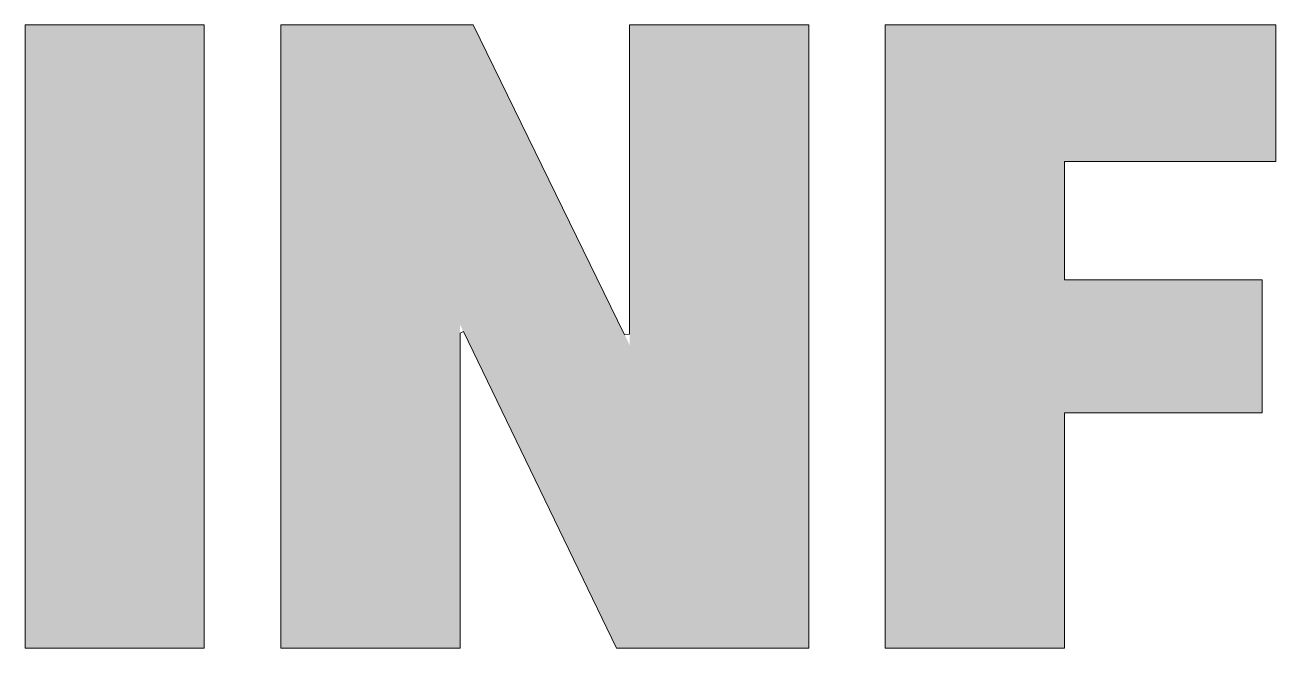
# Model space of a CAD drawing. Header units: millimetres. Extents: x -97 to -77, y 16.4 to 19.6.
# Drawn here: x -96.95 to -90.41, y 16.37 to 19.63 of the extents above; entities that cross this region are included whole.
import ezdxf

# ---------------------------------------------------------------- set-up
doc = ezdxf.new("R2010")
doc.units = ezdxf.units.MM

msp = doc.modelspace()

# ---------------------------------------------------------------- hatches: boundary and pattern name
at = {"true_color": 0x00bcf0}
for points in [[(-96.0162, 19.6319), (-96.9549, 19.6319), (-96.9549, 16.3681), (-96.0162, 16.3681)], [(-96.0162, 19.6319), (-96.9549, 19.6319), (-96.9549, 16.3681), (-96.0162, 16.3681)], [(-96.0162, 19.6319), (-96.9549, 19.6319), (-96.9549, 16.3681), (-96.0162, 16.3681)], [(-96.0162, 19.6319), (-96.9549, 19.6319), (-96.9549, 16.3681), (-96.0162, 16.3681)], [(-96.0162, 19.6319), (-96.9549, 19.6319), (-96.9549, 16.3681), (-96.0162, 16.3681)], [(-96.0162, 19.6319), (-96.9549, 19.6319), (-96.9549, 16.3681), (-96.0162, 16.3681)], [(-96.0162, 19.6319), (-96.9549, 19.6319), (-96.9549, 16.3681), (-96.0162, 16.3681)], [(-96.0162, 19.6319), (-96.9549, 19.6319), (-96.9549, 16.3681), (-96.0162, 16.3681)], [(-96.0162, 19.6319), (-96.9549, 19.6319), (-96.9549, 16.3681), (-96.0162, 16.3681)], [(-96.0162, 19.6319), (-96.9549, 19.6319), (-96.9549, 16.3681), (-96.0162, 16.3681)], [(-96.0162, 19.6319), (-96.9549, 19.6319), (-96.9549, 16.3681), (-96.0162, 16.3681)], [(-96.0162, 19.6319), (-96.9549, 19.6319), (-96.9549, 16.3681), (-96.0162, 16.3681)], [(-96.0162, 19.6319), (-96.9549, 19.6319), (-96.9549, 16.3681), (-96.0162, 16.3681)], [(-96.0162, 19.6319), (-96.9549, 19.6319), (-96.9549, 16.3681), (-96.0162, 16.3681)], [(-96.0162, 19.6319), (-96.9549, 19.6319), (-96.9549, 16.3681), (-96.0162, 16.3681)], [(-96.0162, 19.6319), (-96.9549, 19.6319), (-96.9549, 16.3681), (-96.0162, 16.3681)], [(-94.6082, 19.6319), (-95.6158, 19.6319), (-95.6158, 16.3681), (-94.6771, 16.3681), (-94.6771, 18.0615), (-93.859, 16.3681), (-92.8515, 16.3681), (-92.8515, 19.6319), (-93.7901, 19.6319), (-93.7901, 17.9557)], [(-94.6082, 19.6319), (-95.6158, 19.6319), (-95.6158, 16.3681), (-94.6771, 16.3681), (-94.6771, 18.0615), (-93.859, 16.3681), (-92.8515, 16.3681), (-92.8515, 19.6319), (-93.7901, 19.6319), (-93.7901, 17.9557)], [(-94.6082, 19.6319), (-95.6158, 19.6319), (-95.6158, 16.3681), (-94.6771, 16.3681), (-94.6771, 18.0615), (-93.859, 16.3681), (-92.8515, 16.3681), (-92.8515, 19.6319), (-93.7901, 19.6319), (-93.7901, 17.9557)], [(-94.6082, 19.6319), (-95.6158, 19.6319), (-95.6158, 16.3681), (-94.6771, 16.3681), (-94.6771, 18.0615), (-93.859, 16.3681), (-92.8515, 16.3681), (-92.8515, 19.6319), (-93.7901, 19.6319), (-93.7901, 17.9557)], [(-94.6082, 19.6319), (-95.6158, 19.6319), (-95.6158, 16.3681), (-94.6771, 16.3681), (-94.6771, 18.0615), (-93.859, 16.3681), (-92.8515, 16.3681), (-92.8515, 19.6319), (-93.7901, 19.6319), (-93.7901, 17.9557)], [(-94.6082, 19.6319), (-95.6158, 19.6319), (-95.6158, 16.3681), (-94.6771, 16.3681), (-94.6771, 18.0615), (-93.859, 16.3681), (-92.8515, 16.3681), (-92.8515, 19.6319), (-93.7901, 19.6319), (-93.7901, 17.9557)], [(-94.6082, 19.6319), (-95.6158, 19.6319), (-95.6158, 16.3681), (-94.6771, 16.3681), (-94.6771, 18.0615), (-93.859, 16.3681), (-92.8515, 16.3681), (-92.8515, 19.6319), (-93.7901, 19.6319), (-93.7901, 17.9557)], [(-94.6082, 19.6319), (-95.6158, 19.6319), (-95.6158, 16.3681), (-94.6771, 16.3681), (-94.6771, 18.0615), (-93.859, 16.3681), (-92.8515, 16.3681), (-92.8515, 19.6319), (-93.7901, 19.6319), (-93.7901, 17.9557)], [(-94.6082, 19.6319), (-95.6158, 19.6319), (-95.6158, 16.3681), (-94.6771, 16.3681), (-94.6771, 18.0615), (-93.859, 16.3681), (-92.8515, 16.3681), (-92.8515, 19.6319), (-93.7901, 19.6319), (-93.7901, 17.9557)], [(-94.6082, 19.6319), (-95.6158, 19.6319), (-95.6158, 16.3681), (-94.6771, 16.3681), (-94.6771, 18.0615), (-93.859, 16.3681), (-92.8515, 16.3681), (-92.8515, 19.6319), (-93.7901, 19.6319), (-93.7901, 17.9557)], [(-94.6082, 19.6319), (-95.6158, 19.6319), (-95.6158, 16.3681), (-94.6771, 16.3681), (-94.6771, 18.0615), (-93.859, 16.3681), (-92.8515, 16.3681), (-92.8515, 19.6319), (-93.7901, 19.6319), (-93.7901, 17.9557)], [(-94.6082, 19.6319), (-95.6158, 19.6319), (-95.6158, 16.3681), (-94.6771, 16.3681), (-94.6771, 18.0615), (-93.859, 16.3681), (-92.8515, 16.3681), (-92.8515, 19.6319), (-93.7901, 19.6319), (-93.7901, 17.9557)], [(-94.6082, 19.6319), (-95.6158, 19.6319), (-95.6158, 16.3681), (-94.6771, 16.3681), (-94.6771, 18.0615), (-93.859, 16.3681), (-92.8515, 16.3681), (-92.8515, 19.6319), (-93.7901, 19.6319), (-93.7901, 17.9557)], [(-94.6082, 19.6319), (-95.6158, 19.6319), (-95.6158, 16.3681), (-94.6771, 16.3681), (-94.6771, 18.0615), (-93.859, 16.3681), (-92.8515, 16.3681), (-92.8515, 19.6319), (-93.7901, 19.6319), (-93.7901, 17.9557)], [(-94.6082, 19.6319), (-95.6158, 19.6319), (-95.6158, 16.3681), (-94.6771, 16.3681), (-94.6771, 18.0615), (-93.859, 16.3681), (-92.8515, 16.3681), (-92.8515, 19.6319), (-93.7901, 19.6319), (-93.7901, 17.9557)], [(-94.6082, 19.6319), (-95.6158, 19.6319), (-95.6158, 16.3681), (-94.6771, 16.3681), (-94.6771, 18.0615), (-93.859, 16.3681), (-92.8515, 16.3681), (-92.8515, 19.6319), (-93.7901, 19.6319), (-93.7901, 17.9557)], [(-91.5124, 18.9171), (-90.4058, 18.9171), (-90.4058, 19.6319), (-92.4511, 19.6319), (-92.4511, 16.3681), (-91.5124, 16.3681), (-91.5124, 17.5996), (-90.479, 17.5996), (-90.479, 18.2971), (-91.5124, 18.2971)], [(-91.5124, 18.9171), (-90.4058, 18.9171), (-90.4058, 19.6319), (-92.4511, 19.6319), (-92.4511, 16.3681), (-91.5124, 16.3681), (-91.5124, 17.5996), (-90.479, 17.5996), (-90.479, 18.2971), (-91.5124, 18.2971)], [(-91.5124, 18.9171), (-90.4058, 18.9171), (-90.4058, 19.6319), (-92.4511, 19.6319), (-92.4511, 16.3681), (-91.5124, 16.3681), (-91.5124, 17.5996), (-90.479, 17.5996), (-90.479, 18.2971), (-91.5124, 18.2971)], [(-91.5124, 18.9171), (-90.4058, 18.9171), (-90.4058, 19.6319), (-92.4511, 19.6319), (-92.4511, 16.3681), (-91.5124, 16.3681), (-91.5124, 17.5996), (-90.479, 17.5996), (-90.479, 18.2971), (-91.5124, 18.2971)], [(-91.5124, 18.9171), (-90.4058, 18.9171), (-90.4058, 19.6319), (-92.4511, 19.6319), (-92.4511, 16.3681), (-91.5124, 16.3681), (-91.5124, 17.5996), (-90.479, 17.5996), (-90.479, 18.2971), (-91.5124, 18.2971)], [(-91.5124, 18.9171), (-90.4058, 18.9171), (-90.4058, 19.6319), (-92.4511, 19.6319), (-92.4511, 16.3681), (-91.5124, 16.3681), (-91.5124, 17.5996), (-90.479, 17.5996), (-90.479, 18.2971), (-91.5124, 18.2971)], [(-91.5124, 18.9171), (-90.4058, 18.9171), (-90.4058, 19.6319), (-92.4511, 19.6319), (-92.4511, 16.3681), (-91.5124, 16.3681), (-91.5124, 17.5996), (-90.479, 17.5996), (-90.479, 18.2971), (-91.5124, 18.2971)], [(-91.5124, 18.9171), (-90.4058, 18.9171), (-90.4058, 19.6319), (-92.4511, 19.6319), (-92.4511, 16.3681), (-91.5124, 16.3681), (-91.5124, 17.5996), (-90.479, 17.5996), (-90.479, 18.2971), (-91.5124, 18.2971)], [(-91.5124, 18.9171), (-90.4058, 18.9171), (-90.4058, 19.6319), (-92.4511, 19.6319), (-92.4511, 16.3681), (-91.5124, 16.3681), (-91.5124, 17.5996), (-90.479, 17.5996), (-90.479, 18.2971), (-91.5124, 18.2971)], [(-91.5124, 18.9171), (-90.4058, 18.9171), (-90.4058, 19.6319), (-92.4511, 19.6319), (-92.4511, 16.3681), (-91.5124, 16.3681), (-91.5124, 17.5996), (-90.479, 17.5996), (-90.479, 18.2971), (-91.5124, 18.2971)], [(-91.5124, 18.9171), (-90.4058, 18.9171), (-90.4058, 19.6319), (-92.4511, 19.6319), (-92.4511, 16.3681), (-91.5124, 16.3681), (-91.5124, 17.5996), (-90.479, 17.5996), (-90.479, 18.2971), (-91.5124, 18.2971)], [(-91.5124, 18.9171), (-90.4058, 18.9171), (-90.4058, 19.6319), (-92.4511, 19.6319), (-92.4511, 16.3681), (-91.5124, 16.3681), (-91.5124, 17.5996), (-90.479, 17.5996), (-90.479, 18.2971), (-91.5124, 18.2971)], [(-91.5124, 18.9171), (-90.4058, 18.9171), (-90.4058, 19.6319), (-92.4511, 19.6319), (-92.4511, 16.3681), (-91.5124, 16.3681), (-91.5124, 17.5996), (-90.479, 17.5996), (-90.479, 18.2971), (-91.5124, 18.2971)], [(-91.5124, 18.9171), (-90.4058, 18.9171), (-90.4058, 19.6319), (-92.4511, 19.6319), (-92.4511, 16.3681), (-91.5124, 16.3681), (-91.5124, 17.5996), (-90.479, 17.5996), (-90.479, 18.2971), (-91.5124, 18.2971)], [(-91.5124, 18.9171), (-90.4058, 18.9171), (-90.4058, 19.6319), (-92.4511, 19.6319), (-92.4511, 16.3681), (-91.5124, 16.3681), (-91.5124, 17.5996), (-90.479, 17.5996), (-90.479, 18.2971), (-91.5124, 18.2971)], [(-91.5124, 18.9171), (-90.4058, 18.9171), (-90.4058, 19.6319), (-92.4511, 19.6319), (-92.4511, 16.3681), (-91.5124, 16.3681), (-91.5124, 17.5996), (-90.479, 17.5996), (-90.479, 18.2971), (-91.5124, 18.2971)]]:
    msp.add_hatch(color=140, dxfattribs=at).paths.add_polyline_path(points)

# ---------------------------------------------------------------- linework, layer by layer
at = {"color": 140, "lineweight": 0, "true_color": 0x00bcf0}
for points in [[(-96.9549, 16.3681), (-96.0162, 16.3681), (-96.0162, 19.6319), (-96.9549, 19.6319), (-96.9549, 16.3681)], [(-96.9549, 16.3681), (-96.0162, 16.3681), (-96.0162, 19.6319), (-96.9549, 19.6319), (-96.9549, 16.3681)], [(-96.9549, 16.3681), (-96.0162, 16.3681), (-96.0162, 19.6319), (-96.9549, 19.6319), (-96.9549, 16.3681)], [(-96.9549, 16.3681), (-96.0162, 16.3681), (-96.0162, 19.6319), (-96.9549, 19.6319), (-96.9549, 16.3681)], [(-96.9549, 16.3681), (-96.0162, 16.3681), (-96.0162, 19.6319), (-96.9549, 19.6319), (-96.9549, 16.3681)], [(-96.9549, 16.3681), (-96.0162, 16.3681), (-96.0162, 19.6319), (-96.9549, 19.6319), (-96.9549, 16.3681)], [(-96.9549, 16.3681), (-96.0162, 16.3681), (-96.0162, 19.6319), (-96.9549, 19.6319), (-96.9549, 16.3681)], [(-96.9549, 16.3681), (-96.0162, 16.3681), (-96.0162, 19.6319), (-96.9549, 19.6319), (-96.9549, 16.3681)], [(-96.9549, 16.3681), (-96.0162, 16.3681), (-96.0162, 19.6319), (-96.9549, 19.6319), (-96.9549, 16.3681)], [(-96.9549, 16.3681), (-96.0162, 16.3681), (-96.0162, 19.6319), (-96.9549, 19.6319), (-96.9549, 16.3681)], [(-96.9549, 16.3681), (-96.0162, 16.3681), (-96.0162, 19.6319), (-96.9549, 19.6319), (-96.9549, 16.3681)], [(-96.9549, 16.3681), (-96.0162, 16.3681), (-96.0162, 19.6319), (-96.9549, 19.6319), (-96.9549, 16.3681)], [(-96.9549, 16.3681), (-96.0162, 16.3681), (-96.0162, 19.6319), (-96.9549, 19.6319), (-96.9549, 16.3681)], [(-96.9549, 16.3681), (-96.0162, 16.3681), (-96.0162, 19.6319), (-96.9549, 19.6319), (-96.9549, 16.3681)], [(-96.9549, 16.3681), (-96.0162, 16.3681), (-96.0162, 19.6319), (-96.9549, 19.6319), (-96.9549, 16.3681)], [(-96.9549, 16.3681), (-96.0162, 16.3681), (-96.0162, 19.6319), (-96.9549, 19.6319), (-96.9549, 16.3681)], [(-93.7901, 19.6319), (-93.7901, 18.0129), (-93.816, 18.0086), (-94.6082, 19.6319), (-95.6158, 19.6319), (-95.6158, 16.3681), (-94.6771, 16.3681), (-94.6771, 18.0172), (-94.6599, 18.0258), (-93.859, 16.3681), (-92.8515, 16.3681), (-92.8515, 19.6319), (-93.7901, 19.6319)], [(-93.7901, 19.6319), (-93.7901, 18.0129), (-93.816, 18.0086), (-94.6082, 19.6319), (-95.6158, 19.6319), (-95.6158, 16.3681), (-94.6771, 16.3681), (-94.6771, 18.0172), (-94.6599, 18.0258), (-93.859, 16.3681), (-92.8515, 16.3681), (-92.8515, 19.6319), (-93.7901, 19.6319)], [(-93.7901, 19.6319), (-93.7901, 18.0129), (-93.816, 18.0086), (-94.6082, 19.6319), (-95.6158, 19.6319), (-95.6158, 16.3681), (-94.6771, 16.3681), (-94.6771, 18.0172), (-94.6599, 18.0258), (-93.859, 16.3681), (-92.8515, 16.3681), (-92.8515, 19.6319), (-93.7901, 19.6319)], [(-93.7901, 19.6319), (-93.7901, 18.0129), (-93.816, 18.0086), (-94.6082, 19.6319), (-95.6158, 19.6319), (-95.6158, 16.3681), (-94.6771, 16.3681), (-94.6771, 18.0172), (-94.6599, 18.0258), (-93.859, 16.3681), (-92.8515, 16.3681), (-92.8515, 19.6319), (-93.7901, 19.6319)], [(-93.7901, 19.6319), (-93.7901, 18.0129), (-93.816, 18.0086), (-94.6082, 19.6319), (-95.6158, 19.6319), (-95.6158, 16.3681), (-94.6771, 16.3681), (-94.6771, 18.0172), (-94.6599, 18.0258), (-93.859, 16.3681), (-92.8515, 16.3681), (-92.8515, 19.6319), (-93.7901, 19.6319)], [(-93.7901, 19.6319), (-93.7901, 18.0129), (-93.816, 18.0086), (-94.6082, 19.6319), (-95.6158, 19.6319), (-95.6158, 16.3681), (-94.6771, 16.3681), (-94.6771, 18.0172), (-94.6599, 18.0258), (-93.859, 16.3681), (-92.8515, 16.3681), (-92.8515, 19.6319), (-93.7901, 19.6319)], [(-93.7901, 19.6319), (-93.7901, 18.0129), (-93.816, 18.0086), (-94.6082, 19.6319), (-95.6158, 19.6319), (-95.6158, 16.3681), (-94.6771, 16.3681), (-94.6771, 18.0172), (-94.6599, 18.0258), (-93.859, 16.3681), (-92.8515, 16.3681), (-92.8515, 19.6319), (-93.7901, 19.6319)], [(-93.7901, 19.6319), (-93.7901, 18.0129), (-93.816, 18.0086), (-94.6082, 19.6319), (-95.6158, 19.6319), (-95.6158, 16.3681), (-94.6771, 16.3681), (-94.6771, 18.0172), (-94.6599, 18.0258), (-93.859, 16.3681), (-92.8515, 16.3681), (-92.8515, 19.6319), (-93.7901, 19.6319)], [(-93.7901, 19.6319), (-93.7901, 18.0129), (-93.816, 18.0086), (-94.6082, 19.6319), (-95.6158, 19.6319), (-95.6158, 16.3681), (-94.6771, 16.3681), (-94.6771, 18.0172), (-94.6599, 18.0258), (-93.859, 16.3681), (-92.8515, 16.3681), (-92.8515, 19.6319), (-93.7901, 19.6319)], [(-93.7901, 19.6319), (-93.7901, 18.0129), (-93.816, 18.0086), (-94.6082, 19.6319), (-95.6158, 19.6319), (-95.6158, 16.3681), (-94.6771, 16.3681), (-94.6771, 18.0172), (-94.6599, 18.0258), (-93.859, 16.3681), (-92.8515, 16.3681), (-92.8515, 19.6319), (-93.7901, 19.6319)], [(-93.7901, 19.6319), (-93.7901, 18.0129), (-93.816, 18.0086), (-94.6082, 19.6319), (-95.6158, 19.6319), (-95.6158, 16.3681), (-94.6771, 16.3681), (-94.6771, 18.0172), (-94.6599, 18.0258), (-93.859, 16.3681), (-92.8515, 16.3681), (-92.8515, 19.6319), (-93.7901, 19.6319)], [(-93.7901, 19.6319), (-93.7901, 18.0129), (-93.816, 18.0086), (-94.6082, 19.6319), (-95.6158, 19.6319), (-95.6158, 16.3681), (-94.6771, 16.3681), (-94.6771, 18.0172), (-94.6599, 18.0258), (-93.859, 16.3681), (-92.8515, 16.3681), (-92.8515, 19.6319), (-93.7901, 19.6319)], [(-93.7901, 19.6319), (-93.7901, 18.0129), (-93.816, 18.0086), (-94.6082, 19.6319), (-95.6158, 19.6319), (-95.6158, 16.3681), (-94.6771, 16.3681), (-94.6771, 18.0172), (-94.6599, 18.0258), (-93.859, 16.3681), (-92.8515, 16.3681), (-92.8515, 19.6319), (-93.7901, 19.6319)], [(-93.7901, 19.6319), (-93.7901, 18.0129), (-93.816, 18.0086), (-94.6082, 19.6319), (-95.6158, 19.6319), (-95.6158, 16.3681), (-94.6771, 16.3681), (-94.6771, 18.0172), (-94.6599, 18.0258), (-93.859, 16.3681), (-92.8515, 16.3681), (-92.8515, 19.6319), (-93.7901, 19.6319)], [(-93.7901, 19.6319), (-93.7901, 18.0129), (-93.816, 18.0086), (-94.6082, 19.6319), (-95.6158, 19.6319), (-95.6158, 16.3681), (-94.6771, 16.3681), (-94.6771, 18.0172), (-94.6599, 18.0258), (-93.859, 16.3681), (-92.8515, 16.3681), (-92.8515, 19.6319), (-93.7901, 19.6319)], [(-93.7901, 19.6319), (-93.7901, 18.0129), (-93.816, 18.0086), (-94.6082, 19.6319), (-95.6158, 19.6319), (-95.6158, 16.3681), (-94.6771, 16.3681), (-94.6771, 18.0172), (-94.6599, 18.0258), (-93.859, 16.3681), (-92.8515, 16.3681), (-92.8515, 19.6319), (-93.7901, 19.6319)], [(-92.4511, 16.3681), (-91.5124, 16.3681), (-91.5124, 17.5996), (-90.479, 17.5996), (-90.479, 18.2971), (-91.5124, 18.2971), (-91.5124, 18.9171), (-90.4058, 18.9171), (-90.4058, 19.6319), (-92.4511, 19.6319), (-92.4511, 16.3681)], [(-92.4511, 16.3681), (-91.5124, 16.3681), (-91.5124, 17.5996), (-90.479, 17.5996), (-90.479, 18.2971), (-91.5124, 18.2971), (-91.5124, 18.9171), (-90.4058, 18.9171), (-90.4058, 19.6319), (-92.4511, 19.6319), (-92.4511, 16.3681)], [(-92.4511, 16.3681), (-91.5124, 16.3681), (-91.5124, 17.5996), (-90.479, 17.5996), (-90.479, 18.2971), (-91.5124, 18.2971), (-91.5124, 18.9171), (-90.4058, 18.9171), (-90.4058, 19.6319), (-92.4511, 19.6319), (-92.4511, 16.3681)], [(-92.4511, 16.3681), (-91.5124, 16.3681), (-91.5124, 17.5996), (-90.479, 17.5996), (-90.479, 18.2971), (-91.5124, 18.2971), (-91.5124, 18.9171), (-90.4058, 18.9171), (-90.4058, 19.6319), (-92.4511, 19.6319), (-92.4511, 16.3681)], [(-92.4511, 16.3681), (-91.5124, 16.3681), (-91.5124, 17.5996), (-90.479, 17.5996), (-90.479, 18.2971), (-91.5124, 18.2971), (-91.5124, 18.9171), (-90.4058, 18.9171), (-90.4058, 19.6319), (-92.4511, 19.6319), (-92.4511, 16.3681)], [(-92.4511, 16.3681), (-91.5124, 16.3681), (-91.5124, 17.5996), (-90.479, 17.5996), (-90.479, 18.2971), (-91.5124, 18.2971), (-91.5124, 18.9171), (-90.4058, 18.9171), (-90.4058, 19.6319), (-92.4511, 19.6319), (-92.4511, 16.3681)], [(-92.4511, 16.3681), (-91.5124, 16.3681), (-91.5124, 17.5996), (-90.479, 17.5996), (-90.479, 18.2971), (-91.5124, 18.2971), (-91.5124, 18.9171), (-90.4058, 18.9171), (-90.4058, 19.6319), (-92.4511, 19.6319), (-92.4511, 16.3681)], [(-92.4511, 16.3681), (-91.5124, 16.3681), (-91.5124, 17.5996), (-90.479, 17.5996), (-90.479, 18.2971), (-91.5124, 18.2971), (-91.5124, 18.9171), (-90.4058, 18.9171), (-90.4058, 19.6319), (-92.4511, 19.6319), (-92.4511, 16.3681)], [(-92.4511, 16.3681), (-91.5124, 16.3681), (-91.5124, 17.5996), (-90.479, 17.5996), (-90.479, 18.2971), (-91.5124, 18.2971), (-91.5124, 18.9171), (-90.4058, 18.9171), (-90.4058, 19.6319), (-92.4511, 19.6319), (-92.4511, 16.3681)], [(-92.4511, 16.3681), (-91.5124, 16.3681), (-91.5124, 17.5996), (-90.479, 17.5996), (-90.479, 18.2971), (-91.5124, 18.2971), (-91.5124, 18.9171), (-90.4058, 18.9171), (-90.4058, 19.6319), (-92.4511, 19.6319), (-92.4511, 16.3681)], [(-92.4511, 16.3681), (-91.5124, 16.3681), (-91.5124, 17.5996), (-90.479, 17.5996), (-90.479, 18.2971), (-91.5124, 18.2971), (-91.5124, 18.9171), (-90.4058, 18.9171), (-90.4058, 19.6319), (-92.4511, 19.6319), (-92.4511, 16.3681)], [(-92.4511, 16.3681), (-91.5124, 16.3681), (-91.5124, 17.5996), (-90.479, 17.5996), (-90.479, 18.2971), (-91.5124, 18.2971), (-91.5124, 18.9171), (-90.4058, 18.9171), (-90.4058, 19.6319), (-92.4511, 19.6319), (-92.4511, 16.3681)], [(-92.4511, 16.3681), (-91.5124, 16.3681), (-91.5124, 17.5996), (-90.479, 17.5996), (-90.479, 18.2971), (-91.5124, 18.2971), (-91.5124, 18.9171), (-90.4058, 18.9171), (-90.4058, 19.6319), (-92.4511, 19.6319), (-92.4511, 16.3681)], [(-92.4511, 16.3681), (-91.5124, 16.3681), (-91.5124, 17.5996), (-90.479, 17.5996), (-90.479, 18.2971), (-91.5124, 18.2971), (-91.5124, 18.9171), (-90.4058, 18.9171), (-90.4058, 19.6319), (-92.4511, 19.6319), (-92.4511, 16.3681)], [(-92.4511, 16.3681), (-91.5124, 16.3681), (-91.5124, 17.5996), (-90.479, 17.5996), (-90.479, 18.2971), (-91.5124, 18.2971), (-91.5124, 18.9171), (-90.4058, 18.9171), (-90.4058, 19.6319), (-92.4511, 19.6319), (-92.4511, 16.3681)], [(-92.4511, 16.3681), (-91.5124, 16.3681), (-91.5124, 17.5996), (-90.479, 17.5996), (-90.479, 18.2971), (-91.5124, 18.2971), (-91.5124, 18.9171), (-90.4058, 18.9171), (-90.4058, 19.6319), (-92.4511, 19.6319), (-92.4511, 16.3681)]]:
    msp.add_lwpolyline(points, close=True, dxfattribs=at)

doc.saveas('drawing.dxf')
